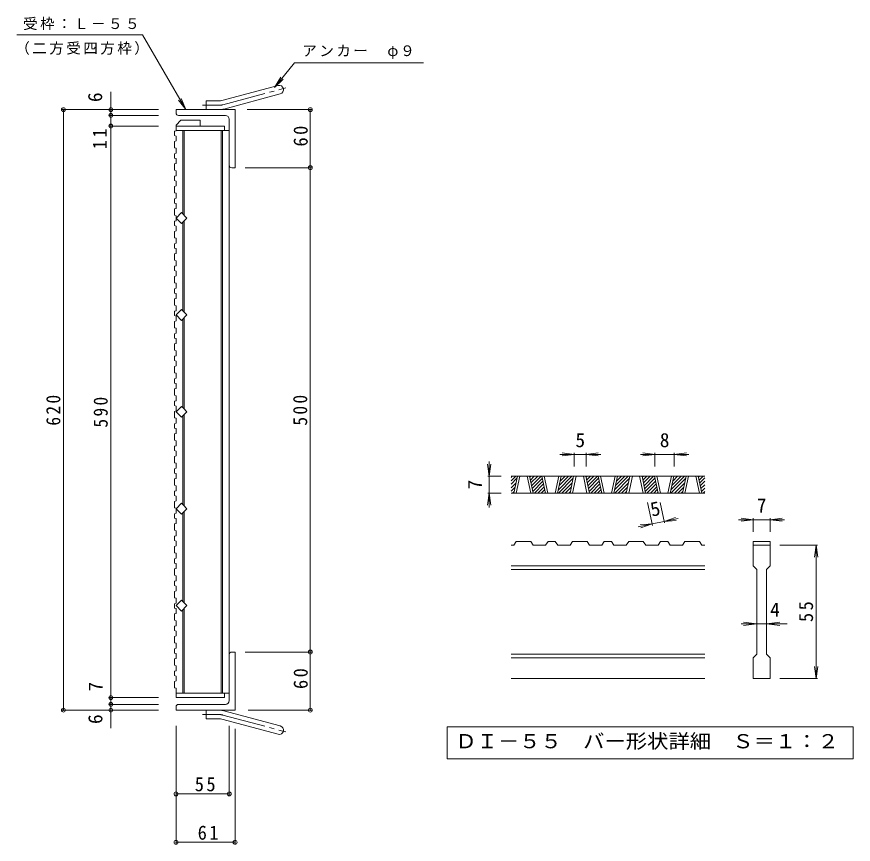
# Model space of a CAD drawing. Units: millimetres, scale not verified, with parts at other scales. Extents: x -684 to 886, y -688 to 661.
# Drawn here: x 22 to 886, y -251 to 603 of the extents above; entities that cross this region are included whole.
import ezdxf
from ezdxf.enums import TextEntityAlignment as Align

# ---------------------------------------------------------------- set-up
doc = ezdxf.new("R2010")
doc.units = ezdxf.units.MM
doc.header["$LTSCALE"] = 5
doc.header["$PDMODE"] = 32
doc.header["$PDSIZE"] = 4
doc.linetypes.add('CHAIN2', pattern=[12, 9, -1, 1, -1])
for name, color, linetype, lineweight in [('B-1', 2, 'Continuous', 9), ('B-2', 3, 'Continuous', 9), ('B-4', 7, 'Continuous', 9), ('B-5', 7, 'Continuous', 9), ('B-A', 3, 'Continuous', 9), ('D-0', 3, 'Continuous', 9), ('D-4', 7, 'Continuous', 9)]:
    doc.layers.add(name, color=color, linetype=linetype, lineweight=lineweight)
doc.styles.add('ＭＳ ゴシック', font='')
doc.styles.get('ＭＳ ゴシック').set_extended_font_data('MS Gothic')

msp = doc.modelspace()

# ---------------------------------------------------------------- linework, layer by layer
at = {"layer": 'B-1'}
for p, q in [((233.685, 516.26), (291.876, 531.852)), ((236.015, 507.566), (294.205, 523.158)), ((217.541, 506.953), (217.541, 515.953)), ((231.356, 515.953), (217.541, 515.953)), ((247.541, 506.953), (186.541, 506.953)), ((186.541, 503.453), (186.541, 506.953)), ((237.541, 500.953), (189.041, 500.953)), ((247.541, 506.953), (247.541, 446.953)), ((241.541, 496.953), (241.541, 449.453)), ((244.041, 446.953), (247.541, 446.953)), ((241.541, -103.047), (241.541, -55.547)), ((244.041, -53.047), (247.541, -53.047)), ((247.541, -113.047), (247.541, -53.047)), ((186.541, -109.547), (186.541, -113.047)), ((237.541, -107.047), (189.041, -107.047)), ((247.541, -113.047), (186.541, -113.047)), ((217.541, -113.047), (217.541, -122.047)), ((236.015, -113.66), (294.205, -129.253)), ((231.356, -122.047), (217.541, -122.047)), ((233.685, -122.354), (291.876, -137.946))]:
    msp.add_line(p, q, dxfattribs=at)
at = {"layer": 'B-1', "linetype": 'CHAIN2'}
for p, q in [((234.85, 511.913), (300.016, 529.374)), ((231.356, 511.453), (213.736, 511.453)), ((231.356, -117.547), (213.736, -117.547)), ((234.85, -118.007), (300.016, -135.469))]:
    msp.add_line(p, q, dxfattribs=at)
at = {"layer": 'B-1'}
for centre, radius, start, end in [((293.041, 527.505), 4.5, 285.00014, 104.99991), ((231.356, 524.953), 9, 270, 285.00002), ((189.041, 503.453), 2.5, 180, 270), ((231.356, 524.953), 18, 270, 285), ((237.541, 496.953), 4, 0, 90), ((244.041, 449.453), 2.5, 180, 270), ((244.041, -55.547), 2.5, 90, 180), ((237.541, -103.047), 4, 270, 0), ((189.041, -109.547), 2.5, 90, 180), ((231.356, -131.047), 18, 75, 90), ((231.356, -131.047), 9, 74.99998, 90), ((293.041, -133.599), 4.5, 255.00009, 74.99986)]:
    msp.add_arc(centre, radius, start, end, dxfattribs=at)
at = {"layer": 'B-1', "linetype": 'CHAIN2'}
for centre, start, end in [((231.356, 524.953), 270, 284.99995), ((231.356, -131.047), 75.00005, 90)]:
    msp.add_arc(centre, 13.5, start, end, dxfattribs=at)
at = {"layer": 'B-2'}
for p, q in [((186.541, 490.953), (191.541, 495.953)), ((191.541, 495.953), (211.541, 495.953)), ((211.541, 489.953), (211.541, 495.953)), ((186.541, 490.953), (186.541, 489.953)), ((186.541, 489.953), (236.541, 489.953)), ((186.541, 489.953), (186.541, 485.453)), ((186.541, 485.453), (241.541, 485.453)), ((193.541, 485.453), (193.541, 399.266)), ((195.041, 485.453), (195.041, 397.767)), ((233.041, 485.453), (233.041, -95.547)), ((234.541, 485.453), (234.541, -95.547)), ((236.541, 489.953), (236.541, 485.453)), ((241.541, 485.453), (241.541, -95.547)), ((193.541, 390.639), (193.541, 299.267)), ((195.041, 392.139), (195.041, 297.767)), ((193.541, 290.639), (193.541, 199.267)), ((195.041, 292.139), (195.041, 197.767)), ((193.541, 190.639), (193.541, 99.266)), ((195.041, 192.139), (195.041, 97.767)), ((193.541, 90.639), (193.541, -0.733)), ((195.041, 92.139), (195.041, -2.233)), ((195.041, -7.861), (195.041, -95.547)), ((193.541, -9.361), (193.541, -95.547)), ((186.541, -95.547), (241.541, -95.547)), ((186.541, -95.547), (186.541, -100.047)), ((186.541, -100.047), (236.541, -100.047)), ((236.541, -100.047), (236.541, -95.547))]:
    msp.add_line(p, q, dxfattribs=at)
for points in [[(192.198, 389.296), (186.541, 394.953), (192.198, 400.61), (197.854, 394.953)], [(197.854, 394.953), (194.223, 391.321), (192.198, 389.296)]]:
    msp.add_lwpolyline(points, dxfattribs=at)
for points in [[(192.198, 300.61), (186.541, 294.953), (192.198, 289.296), (197.854, 294.953), (194.223, 298.584)], [(192.198, 200.61), (186.541, 194.953), (192.198, 189.296), (197.854, 194.953), (194.223, 198.584)], [(192.198, 100.61), (186.541, 94.953), (192.198, 89.296), (197.854, 94.953), (194.223, 98.584)], [(192.198, 0.61), (186.541, -5.047), (192.198, -10.704), (197.854, -5.047), (194.223, -1.416)]]:
    msp.add_lwpolyline(points, close=True, dxfattribs=at)
at = {"layer": 'B-4'}
for p, q in [((119.226, 525.408), (119.226, 500.953)), ((168.447, 506.953), (68.835, 506.953)), ((70.335, 506.953), (70.335, -113.047)), ((168.447, 500.953), (117.726, 500.953)), ((119.226, 500.953), (119.226, 489.953)), ((260.016, 506.953), (326.689, 506.953)), ((325.189, 446.953), (325.189, 506.953)), ((168.447, 489.953), (117.726, 489.953)), ((119.226, 489.953), (119.226, -100.047)), ((257.923, 446.953), (326.689, 446.953)), ((325.189, -53.047), (325.189, 446.953)), ((257.923, -53.047), (326.689, -53.047)), ((325.189, -113.047), (325.189, -53.047)), ((168.447, -100.047), (117.726, -100.047)), ((119.226, -100.047), (119.226, -107.047)), ((168.447, -107.047), (117.726, -107.047)), ((119.226, -107.047), (119.226, -131.73)), ((168.447, -113.047), (68.835, -113.047)), ((261.184, -113.047), (326.689, -113.047)), ((186.541, -129.039), (186.541, -250.943)), ((241.541, -129.039), (241.541, -200.943)), ((247.541, -132.365), (247.541, -250.943)), ((186.541, -199.443), (241.541, -199.443)), ((186.541, -249.443), (247.541, -249.443))]:
    msp.add_line(p, q, dxfattribs=at)
for p in [(70.335, 506.953), (119.226, 506.953), (119.226, 500.953), (325.189, 506.953), (119.226, 489.953), (325.189, 446.953), (325.189, -53.047), (119.226, -100.047), (70.335, -113.047), (119.226, -107.047), (119.226, -113.047), (325.189, -113.047), (186.541, -199.443), (241.541, -199.443), (186.541, -249.443), (247.541, -249.443)]:
    msp.add_point(p, dxfattribs=at)
at = {"layer": 'B-5'}
for p, q in [((308.934, 555.1), (442.131, 555.1)), ((288.1, 529.664), (297.215, 538.218)), ((196.772, 506.953), (191.988, 518.501))]:
    msp.add_line(p, q, dxfattribs=at)
for points in [[(22.113, 584.313), (152.108, 584.313), (196.772, 506.953), (189.162, 516.87)], [(308.934, 555.1), (288.1, 529.664), (294.691, 540.286)]]:
    msp.add_lwpolyline(points, dxfattribs=at)
at = {"layer": 'B-A'}
for p, q in [((185.041, 484.609), (186.541, 485.121)), ((186.541, 485.121), (186.541, 485.453)), ((185.041, 474.066), (186.541, 474.578)), ((186.541, 467.007), (186.541, 461.894)), ((185.041, 461.383), (186.541, 461.894)), ((185.041, 450.84), (186.541, 451.351)), ((186.541, 443.781), (186.541, 438.668)), ((185.041, 438.156), (186.541, 438.668)), ((185.041, 427.614), (186.541, 428.124)), ((185.041, 414.93), (186.541, 415.442)), ((186.541, 420.555), (186.541, 415.442)), ((186.541, 410.011), (186.541, 404.898)), ((185.041, 404.387), (186.541, 404.898)), ((186.541, 397.328), (186.541, 392.215)), ((185.041, 391.704), (186.541, 392.215)), ((185.041, 381.16), (186.541, 381.672)), ((186.541, 386.785), (186.541, 381.672)), ((186.541, 374.102), (186.541, 368.989)), ((185.041, 368.477), (186.541, 368.989)), ((186.541, 363.559), (186.541, 358.445)), ((185.041, 357.934), (186.541, 358.445)), ((185.041, 345.251), (186.541, 345.762)), ((186.541, 350.875), (186.541, 345.762)), ((186.541, 340.332), (186.541, 335.219)), ((185.041, 334.707), (186.541, 335.219)), ((185.041, 322.024), (186.541, 322.536)), ((186.541, 327.649), (186.541, 322.536)), ((185.041, 311.481), (186.541, 311.992)), ((186.541, 317.105), (186.541, 311.992)), ((186.541, 304.422), (186.541, 299.309)), ((185.041, 298.797), (186.541, 299.309)), ((186.541, 293.879), (186.541, 288.766)), ((185.041, 288.254), (186.541, 288.766)), ((186.541, 281.196), (186.541, 276.082)), ((185.041, 275.571), (186.541, 276.082)), ((186.541, 270.652), (186.541, 265.539)), ((185.041, 265.028), (186.541, 265.539)), ((185.041, 252.344), (186.541, 252.856)), ((186.541, 257.969), (186.541, 252.856)), ((185.041, 241.801), (186.541, 242.313)), ((186.541, 247.426), (186.541, 242.313)), ((186.541, 234.742), (186.541, 229.629)), ((185.041, 229.118), (186.541, 229.629)), ((185.041, 218.574), (186.541, 219.086)), ((186.541, 224.199), (186.541, 219.086)), ((186.541, 211.516), (186.541, 206.403)), ((185.041, 205.891), (186.541, 206.403)), ((185.041, 205.891), (185.041, 201.484)), ((185.041, 195.348), (186.541, 195.859)), ((185.041, 182.664), (186.541, 183.176)), ((185.041, 182.664), (185.041, 178.257)), ((186.541, 188.289), (186.541, 183.176)), ((185.041, 172.121), (186.541, 172.632)), ((186.541, 165.062), (186.541, 159.949)), ((185.041, 159.437), (186.541, 159.949)), ((185.041, 159.437), (185.041, 155.03)), ((185.041, 148.894), (186.541, 149.405)), ((186.541, 141.835), (186.541, 136.722)), ((185.041, 136.21), (186.541, 136.722)), ((185.041, 136.21), (185.041, 131.803)), ((185.041, 125.667), (186.541, 126.178)), ((185.041, 112.983), (186.541, 113.495)), ((185.041, 112.983), (185.041, 108.576)), ((186.541, 118.608), (186.541, 113.495)), ((185.041, 102.44), (186.541, 102.951)), ((186.541, 95.381), (186.541, 90.268)), ((185.041, 89.757), (186.541, 90.268)), ((185.041, 89.757), (185.041, 85.349)), ((185.041, 79.213), (186.541, 79.724)), ((186.541, 72.154), (186.541, 67.041)), ((185.041, 66.53), (186.541, 67.041)), ((185.041, 66.53), (185.041, 62.122)), ((185.041, 55.986), (186.541, 56.497)), ((185.041, 43.303), (186.541, 43.814)), ((185.041, 43.303), (185.041, 38.895)), ((186.541, 48.927), (186.541, 43.814)), ((185.041, 32.759), (186.541, 33.27)), ((185.041, 20.076), (186.541, 20.587)), ((185.041, 20.076), (185.041, 15.668)), ((186.541, 25.701), (186.541, 20.587)), ((185.041, 9.532), (186.541, 10.044)), ((186.541, 2.474), (186.541, -2.639)), ((185.041, -3.151), (186.541, -2.639)), ((185.041, -3.151), (185.041, -7.559)), ((185.041, -13.695), (186.541, -13.183)), ((185.041, -26.378), (186.541, -25.866)), ((186.541, -20.753), (186.541, -25.866)), ((185.041, -26.378), (185.041, -30.786)), ((185.041, -36.922), (186.541, -36.41)), ((185.041, -49.605), (186.541, -49.093)), ((185.041, -49.605), (185.041, -54.012)), ((186.541, -43.98), (186.541, -49.093)), ((185.041, -60.149), (186.541, -59.637)), ((186.541, -67.207), (186.541, -72.32)), ((185.041, -72.832), (186.541, -72.32)), ((185.041, -72.832), (185.041, -77.239)), ((185.041, -83.376), (186.541, -82.864))]:
    msp.add_line(p, q, dxfattribs=at)
for points in [[(185.041, 484.609), (185.041, 480.202), (186.541, 479.69), (186.541, 474.578)], [(185.041, 474.066), (185.041, 467.519), (186.541, 467.007)], [(185.041, 461.383), (185.041, 456.975), (186.541, 456.464), (186.541, 451.351)], [(185.041, 450.84), (185.041, 444.292), (186.541, 443.781)], [(185.041, 438.156), (185.041, 433.749), (186.541, 433.238), (186.541, 428.124)], [(185.041, 427.614), (185.041, 421.066), (186.541, 420.555)], [(185.041, 414.93), (185.041, 410.523), (186.541, 410.011)], [(185.041, 404.387), (185.041, 397.84), (186.541, 397.328)], [(185.041, 391.704), (185.041, 387.296), (186.541, 386.785)], [(185.041, 381.16), (185.041, 374.613), (186.541, 374.102)], [(185.041, 368.477), (185.041, 364.07), (186.541, 363.559)], [(185.041, 357.934), (185.041, 351.387), (186.541, 350.875)], [(185.041, 345.251), (185.041, 340.843), (186.541, 340.332)], [(185.041, 334.707), (185.041, 328.16), (186.541, 327.649)], [(185.041, 322.024), (185.041, 317.617), (186.541, 317.105)], [(185.041, 311.481), (185.041, 304.933), (186.541, 304.422)], [(185.041, 298.797), (185.041, 294.39), (186.541, 293.879)], [(185.041, 288.254), (185.041, 281.707), (186.541, 281.196)], [(185.041, 275.571), (185.041, 271.164), (186.541, 270.652)], [(185.041, 265.028), (185.041, 258.48), (186.541, 257.969)], [(185.041, 252.344), (185.041, 247.937), (186.541, 247.426)], [(185.041, 241.801), (185.041, 235.254), (186.541, 234.742)], [(185.041, 229.118), (185.041, 224.711), (186.541, 224.199)], [(185.041, 218.574), (185.041, 212.027), (186.541, 211.516)], [(185.041, 201.484), (186.541, 200.972), (186.541, 195.859)], [(185.041, 195.348), (185.041, 188.8), (186.541, 188.289)], [(185.041, 178.257), (186.541, 177.745), (186.541, 172.632)], [(185.041, 172.121), (185.041, 165.573), (186.541, 165.062)], [(185.041, 155.03), (186.541, 154.518), (186.541, 149.405)], [(185.041, 148.894), (185.041, 142.346), (186.541, 141.835)], [(185.041, 131.803), (186.541, 131.292), (186.541, 126.178)], [(185.041, 125.667), (185.041, 119.119), (186.541, 118.608)], [(185.041, 108.576), (186.541, 108.065), (186.541, 102.951)], [(185.041, 102.44), (185.041, 95.893), (186.541, 95.381)], [(185.041, 85.349), (186.541, 84.838), (186.541, 79.724)], [(185.041, 79.213), (185.041, 72.666), (186.541, 72.154)], [(185.041, 62.122), (186.541, 61.611), (186.541, 56.497)], [(185.041, 55.986), (185.041, 49.439), (186.541, 48.927)], [(185.041, 38.895), (186.541, 38.384), (186.541, 33.27)], [(185.041, 32.759), (185.041, 26.212), (186.541, 25.701)], [(185.041, 15.668), (186.541, 15.157), (186.541, 10.044)], [(185.041, 9.532), (185.041, 2.985), (186.541, 2.474)], [(185.041, -7.559), (186.541, -8.07), (186.541, -13.183)], [(185.041, -13.695), (185.041, -20.242), (186.541, -20.753)], [(185.041, -30.786), (186.541, -31.297), (186.541, -36.41)], [(185.041, -36.922), (185.041, -43.469), (186.541, -43.98)], [(185.041, -54.012), (186.541, -54.524), (186.541, -59.637)], [(185.041, -60.149), (185.041, -66.696), (186.541, -67.207)], [(185.041, -77.239), (186.541, -77.751), (186.541, -82.864)], [(185.041, -83.376), (185.041, -89.923), (186.541, -90.434), (186.541, -95.547)]]:
    msp.add_lwpolyline(points, dxfattribs=at)
at = {"layer": 'D-0'}
for p, q in [((732.386, 128.589), (532.386, 128.589)), ((532.386, 127.269), (533.706, 128.589)), ((532.386, 123.733), (537.242, 128.589)), ((532.386, 120.198), (538.514, 126.326)), ((532.386, 116.662), (537.551, 121.828)), ((535.253, 111.089), (538.998, 128.589)), ((537.753, 111.089), (541.498, 128.589)), ((548.998, 128.589), (552.743, 111.089)), ((551.498, 128.589), (555.243, 111.089)), ((551.742, 127.45), (552.881, 128.589)), ((552.365, 124.538), (556.417, 128.589)), ((552.988, 121.626), (559.952, 128.589)), ((553.612, 118.713), (563.488, 128.589)), ((554.235, 115.801), (564.765, 126.331)), ((554.858, 112.889), (565.388, 123.418)), ((568.026, 111.089), (564.281, 128.589)), ((570.526, 111.089), (566.781, 128.589)), ((581.771, 128.589), (578.026, 111.089)), ((584.281, 128.589), (580.536, 111.089)), ((581.279, 114.561), (595.308, 128.589)), ((581.343, 111.089), (596.58, 126.326)), ((582.242, 119.059), (591.772, 128.589)), ((583.204, 123.557), (588.237, 128.589)), ((584.167, 128.055), (584.701, 128.589)), ((584.879, 111.089), (595.617, 121.828)), ((593.319, 111.089), (597.064, 128.589)), ((595.819, 111.089), (599.564, 128.589)), ((607.064, 128.589), (610.809, 111.089)), ((609.564, 128.589), (613.309, 111.089)), ((609.808, 127.45), (610.947, 128.589)), ((610.431, 124.538), (614.483, 128.589)), ((611.054, 121.626), (618.018, 128.589)), ((611.678, 118.713), (621.554, 128.589)), ((612.301, 115.801), (622.831, 126.331)), ((612.924, 112.889), (623.454, 123.418)), ((626.092, 111.089), (622.347, 128.589)), ((628.592, 111.089), (624.847, 128.589)), ((639.837, 128.589), (636.092, 111.089)), ((642.347, 128.589), (638.602, 111.089)), ((639.345, 114.561), (653.374, 128.589)), ((639.409, 111.089), (654.646, 126.326)), ((640.308, 119.059), (649.838, 128.589)), ((641.27, 123.557), (646.303, 128.589)), ((642.233, 128.055), (642.767, 128.589)), ((642.945, 111.089), (653.683, 121.828)), ((651.385, 111.089), (655.13, 128.589)), ((653.885, 111.089), (657.63, 128.589)), ((665.13, 128.589), (668.875, 111.089)), ((667.63, 128.589), (671.375, 111.089)), ((667.874, 127.45), (669.013, 128.589)), ((668.497, 124.538), (672.549, 128.589)), ((669.121, 121.626), (676.084, 128.589)), ((669.744, 118.713), (679.62, 128.589)), ((670.367, 115.801), (680.897, 126.331)), ((670.99, 112.889), (681.52, 123.418)), ((684.158, 111.089), (680.413, 128.589)), ((686.658, 111.089), (682.913, 128.589)), ((697.903, 128.589), (694.158, 111.089)), ((700.413, 128.589), (696.668, 111.089)), ((697.411, 114.561), (711.44, 128.589)), ((697.475, 111.089), (712.712, 126.326)), ((698.374, 119.059), (707.904, 128.589)), ((699.336, 123.557), (704.369, 128.589)), ((700.299, 128.055), (700.833, 128.589)), ((701.011, 111.089), (711.749, 121.828)), ((709.451, 111.089), (713.196, 128.589)), ((711.951, 111.089), (715.696, 128.589)), ((723.196, 128.589), (726.941, 111.089)), ((725.696, 128.589), (729.441, 111.089)), ((725.94, 127.45), (727.079, 128.589)), ((726.563, 124.538), (730.615, 128.589)), ((727.187, 121.626), (732.386, 126.825)), ((727.81, 118.713), (732.386, 123.289)), ((532.386, 113.127), (536.589, 117.33)), ((533.884, 111.089), (535.626, 112.832)), ((556.594, 111.089), (566.011, 120.506)), ((560.13, 111.089), (566.634, 117.594)), ((563.665, 111.089), (567.257, 114.681)), ((588.414, 111.089), (594.655, 117.33)), ((591.95, 111.089), (593.692, 112.832)), ((614.66, 111.089), (624.077, 120.506)), ((618.196, 111.089), (624.7, 117.594)), ((621.731, 111.089), (625.324, 114.681)), ((646.48, 111.089), (652.721, 117.33)), ((650.016, 111.089), (651.758, 112.832)), ((672.726, 111.089), (682.143, 120.506)), ((676.262, 111.089), (682.766, 117.594)), ((679.797, 111.089), (683.39, 114.681)), ((704.546, 111.089), (710.787, 117.33)), ((708.082, 111.089), (709.824, 112.832)), ((728.433, 115.801), (732.386, 119.754)), ((729.056, 112.889), (732.386, 116.218)), ((730.792, 111.089), (732.386, 112.683)), ((732.386, 111.089), (532.386, 111.089)), ((567.201, 111.089), (567.881, 111.769)), ((625.267, 111.089), (625.947, 111.769)), ((683.333, 111.089), (684.013, 111.769)), ((535.297, 57.339), (537.797, 61.089)), ((552.787, 61.089), (537.797, 61.089)), ((552.787, 61.089), (555.287, 57.339)), ((568.07, 57.339), (570.57, 61.089)), ((578.07, 61.089), (570.57, 61.089)), ((578.07, 61.089), (580.58, 57.339)), ((593.363, 57.339), (595.863, 61.089)), ((610.853, 61.089), (595.863, 61.089)), ((610.853, 61.089), (613.353, 57.339)), ((626.136, 57.339), (628.636, 61.089)), ((636.136, 61.089), (628.636, 61.089)), ((636.136, 61.089), (638.646, 57.339)), ((651.429, 57.339), (653.929, 61.089)), ((668.919, 61.089), (653.929, 61.089)), ((668.919, 61.089), (671.419, 57.339)), ((684.202, 57.339), (686.702, 61.089)), ((694.202, 61.089), (686.702, 61.089)), ((694.202, 61.089), (696.712, 57.339)), ((709.495, 57.339), (711.995, 61.089)), ((726.985, 61.089), (711.995, 61.089)), ((726.985, 61.089), (729.485, 57.339)), ((782.386, 61.089), (782.386, 57.339)), ((535.297, 57.339), (532.386, 57.339)), ((568.07, 57.339), (555.287, 57.339)), ((593.363, 57.339), (580.58, 57.339)), ((626.136, 57.339), (613.353, 57.339)), ((651.429, 57.339), (638.646, 57.339)), ((684.202, 57.339), (671.419, 57.339)), ((709.495, 57.339), (696.712, 57.339)), ((732.386, 57.339), (729.485, 57.339)), ((782.386, 57.339), (799.886, 57.339)), ((782.386, 36.089), (782.386, 57.339)), ((799.886, 57.339), (799.886, 36.089)), ((732.386, 36.089), (532.386, 36.089)), ((782.386, 36.089), (786.136, 32.339)), ((796.135, 32.339), (799.886, 36.089)), ((732.386, 32.339), (532.386, 32.339)), ((786.136, -55.161), (786.136, 32.339)), ((796.135, 32.339), (796.135, -55.161)), ((732.386, -55.161), (532.386, -55.161)), ((732.386, -58.911), (532.386, -58.911)), ((782.386, -58.911), (786.136, -55.161)), ((782.386, -80.161), (782.386, -58.911)), ((796.135, -55.161), (799.886, -58.911)), ((799.886, -58.911), (799.886, -80.161)), ((732.386, -80.161), (532.386, -80.161)), ((799.886, -80.161), (782.386, -80.161))]:
    msp.add_line(p, q, dxfattribs=at)
msp.add_lwpolyline([(782.386, 61.089), (799.886, 61.089), (799.886, 57.339)], dxfattribs=at)
at = {"layer": 'D-0', "color": 7}
msp.add_lwpolyline([(466.559, -130.161), (466.559, -163.386), (885.713, -163.386), (885.713, -130.161)], close=True, dxfattribs=at)
at = {"layer": 'D-4'}
for p, q in [((597.635, 151.089), (582.635, 151.089)), ((597.635, 151.089), (585.242, 152.721)), ((597.635, 151.089), (585.242, 149.458)), ((597.635, 152.589), (597.635, 138.589)), ((610.135, 151.089), (597.635, 151.089)), ((610.135, 151.089), (622.528, 152.721)), ((610.135, 152.589), (610.135, 138.589)), ((610.135, 151.089), (622.528, 149.458)), ((610.135, 151.089), (625.135, 151.089)), ((680.984, 151.089), (665.984, 151.089)), ((680.984, 151.089), (668.591, 152.721)), ((680.984, 151.089), (668.591, 149.458)), ((680.984, 152.589), (680.984, 138.589)), ((700.984, 151.089), (680.984, 151.089)), ((700.984, 151.089), (713.377, 152.721)), ((700.984, 152.589), (700.984, 138.589)), ((700.984, 151.089), (713.377, 149.458)), ((700.984, 151.089), (715.984, 151.089)), ((509.886, 128.589), (508.254, 140.982)), ((509.886, 128.589), (509.886, 143.589)), ((509.886, 128.589), (511.517, 140.982)), ((508.386, 128.589), (522.386, 128.589)), ((509.886, 128.589), (509.886, 111.089)), ((509.886, 111.089), (508.254, 98.696)), ((508.386, 111.089), (522.386, 111.089)), ((509.886, 111.089), (511.517, 98.696)), ((509.886, 111.089), (509.886, 96.089)), ((678.505, 77.772), (673.446, 101.412)), ((690.728, 80.388), (686.229, 101.412)), ((678.191, 79.239), (663.523, 76.1)), ((678.191, 79.239), (665.731, 78.241)), ((678.191, 79.239), (666.414, 75.05)), ((690.414, 81.854), (678.191, 79.239)), ((690.414, 81.854), (702.192, 86.043)), ((690.414, 81.854), (705.082, 84.993)), ((690.414, 81.854), (702.875, 82.852)), ((782.386, 83.589), (767.386, 83.589)), ((782.386, 83.589), (769.993, 85.221)), ((782.386, 83.589), (769.993, 81.958)), ((782.386, 85.089), (782.386, 71.089)), ((799.886, 83.589), (782.386, 83.589)), ((799.886, 83.589), (812.279, 85.221)), ((799.886, 85.089), (799.886, 71.089)), ((799.886, 83.589), (812.279, 81.958)), ((799.886, 83.589), (814.886, 83.589)), ((848.886, 57.339), (809.886, 57.339)), ((847.386, 57.339), (845.754, 44.946)), ((847.386, 57.339), (849.017, 44.946)), ((847.386, -80.161), (847.386, 57.339)), ((786.136, -23.911), (769.886, -23.911)), ((786.136, -23.911), (772.492, -22.279)), ((786.136, -23.911), (772.492, -25.542)), ((796.135, -23.911), (786.136, -23.911)), ((796.135, -23.911), (809.779, -22.279)), ((796.135, -23.911), (809.779, -25.542)), ((796.135, -23.911), (817.385, -23.911)), ((847.386, -80.161), (845.754, -67.768)), ((847.386, -80.161), (849.017, -67.768)), ((848.886, -80.161), (809.886, -80.161))]:
    msp.add_line(p, q, dxfattribs=at)

# ---------------------------------------------------------------- texts
at = {"layer": 'B-4', "color": 2, "style": 'ＭＳ ゴシック'}
for s, p in [('6', (114.674, 514.718)), ('7', (115.304, -93.753)), ('6', (114.921, -127.3))]:
    msp.add_text(s, height=14.66, rotation=90, dxfattribs=at).set_placement(p, align=Align.BOTTOM_LEFT)
at = {"layer": 'B-4', "color": 2, "char_height": 14.66, "attachment_point": 7, "rotation": 90, "style": 'ＭＳ ゴシック'}
for s, insert in [('\\T1.27;\\W0.95;11', (115.125, 466.064)), ('\\T1.27;\\W0.95;60', (322.689, 468.828)), ('\\T1.27;\\W0.9;620', (67.335, 180.703)), ('\\T1.27;\\W0.9;590', (116.226, 178.703)), ('\\T1.27;\\W0.9;500', (322.189, 180.703)), ('\\T1.27;\\W0.95;60', (322.689, -91.172))]:
    msp.add_mtext(s, dxfattribs=dict(at, insert=insert))
at = {"layer": 'B-4', "color": 2, "char_height": 14.66, "attachment_point": 7, "style": 'ＭＳ ゴシック'}
for s, insert in [('\\T1.27;\\W0.95;55', (205.916, -196.943)), ('\\T1.27;\\W0.95;61', (208.916, -246.943))]:
    msp.add_mtext(s, dxfattribs=dict(at, insert=insert))
at = {"layer": 'B-5', "char_height": 11, "attachment_point": 7, "style": 'ＭＳ ゴシック'}
for s, insert in [('\\T1.17;受枠：Ｌ－５５', (28.663, 588.965)), ('\\T1.17;（二方受四方枠）', (20.617, 563.454)), ('\\T1.17;アンカー\u3000φ９', (316.949, 559.229))]:
    msp.add_mtext(s, dxfattribs=dict(at, insert=insert))
at = {"layer": 'D-0', "color": 2, "style": 'ＭＳ ゴシック', "width": 1.1}
msp.add_text('ＤＩ－５５\u3000バー形状詳細\u3000Ｓ＝１：２', height=14.66, dxfattribs=at).set_placement((474.886, -156.774), align=Align.BOTTOM_LEFT)
at = {"layer": 'D-4', "color": 2, "style": 'ＭＳ ゴシック'}
for s, p in [('5', (598.885, 154.089)), ('8', (685.984, 154.089)), ('7', (786.136, 86.589)), ('4', (799.886, -20.911))]:
    msp.add_text(s, height=14.66, dxfattribs=at).set_placement(p, align=Align.BOTTOM_LEFT)
for s, rotation, p in [('7', 90, (506.886, 114.839)), ('5', 12.079, (678.786, 82.434))]:
    msp.add_text(s, height=14.66, rotation=rotation, dxfattribs=at).set_placement(p, align=Align.BOTTOM_LEFT)
at = {"layer": 'D-4', "color": 2, "insert": (844.386, -22.036), "char_height": 14.66, "attachment_point": 7, "rotation": 90, "style": 'ＭＳ ゴシック'}
msp.add_mtext('\\T1.27;\\W0.95;55', dxfattribs=at)

doc.saveas('drawing.dxf')
